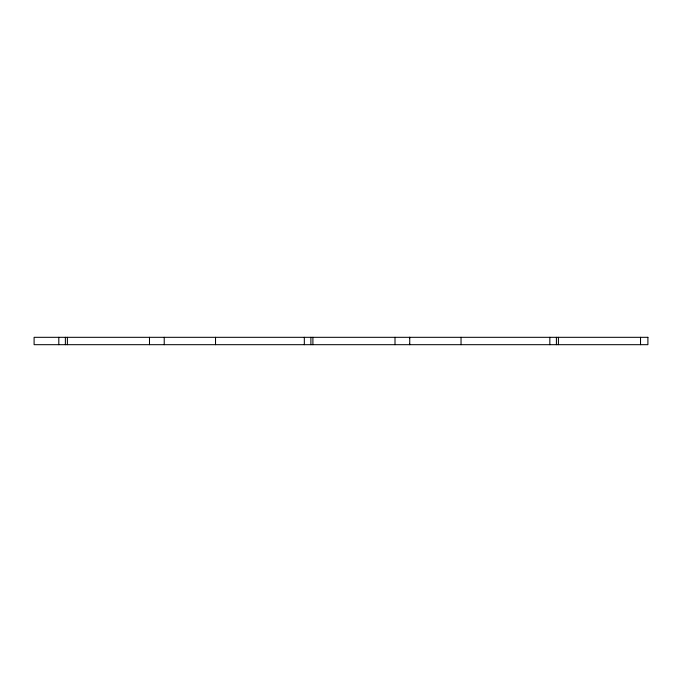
<?xml version="1.0" encoding="UTF-8"?>
<svg xmlns="http://www.w3.org/2000/svg" width="682" height="682" viewBox="0 0 682 682"><rect width="100%" height="100%" fill="white"/><g stroke="black" fill="none" stroke-linecap="round" stroke-linejoin="round"><path stroke-width="1.02" d="M409.746 344.589L409.737 344.086L409.746 344.555M409.737 337.94L409.737 337.317L409.737 344.683M640.526 337.317L640.534 344.683M558.413 337.317L558.413 344.683M556.41 337.317L556.41 344.683M549.837 337.317L549.837 344.683M461.041 337.317L461.041 344.683M395.006 337.317L395.006 344.683M312.902 337.317L312.902 344.683M310.898 337.317L310.898 344.683M304.325 337.317L304.325 344.683M215.529 337.317L215.529 344.683M164.226 337.317L164.226 344.683M149.494 337.317L149.494 344.683M67.382 337.317L67.382 344.683M65.378 337.317L65.378 344.683M58.805 337.317L58.805 344.683M647.9 337.317L34.1 337.317L34.1 344.683L647.9 344.683L647.9 337.317"/></g></svg>
